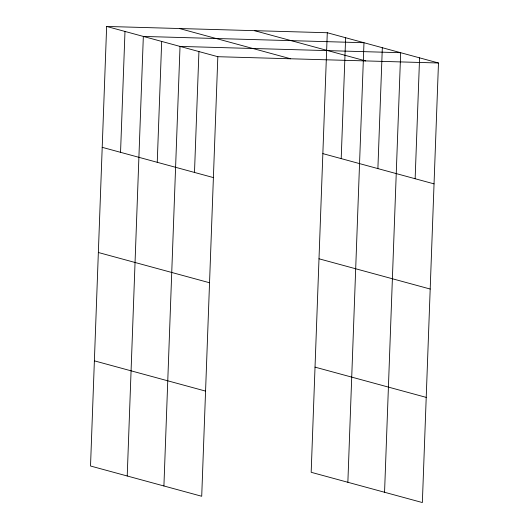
<?xml version="1.0" encoding="UTF-8"?>
<svg xmlns="http://www.w3.org/2000/svg" width="529" height="529" viewBox="0 0 529 529"><rect width="100%" height="100%" fill="white"/><g stroke="black" fill="none" stroke-linecap="round" stroke-linejoin="round"><path stroke-width="0.79" d="M106.64 26.45L90.525 466.009L201.714 496.262L217.829 56.702L106.64 26.45L327.286 32.738L438.475 62.991L422.36 502.55L311.171 472.298L327.286 32.738M120.552 152.326L124.989 31.442M127.218 475.994L143.333 36.435L363.978 42.723L347.864 482.283M157.245 162.31L161.682 41.427M163.911 485.979L180.025 46.413L400.671 52.702L384.557 492.268M194.493 172.441L198.93 51.558M341.198 158.614L345.635 37.731M377.891 168.592L382.328 47.709M415.139 178.729L419.576 57.846M217.829 56.702L438.475 62.991M254.475 30.662L365.665 60.914M179.457 28.526L290.646 58.779M322.855 153.622L434.044 183.874M102.209 147.333L213.399 177.585M319 258.787L430.189 289.039M98.354 252.498L209.544 282.751M315.026 367.133L426.215 397.385M94.38 360.844L205.569 391.096"/></g></svg>
